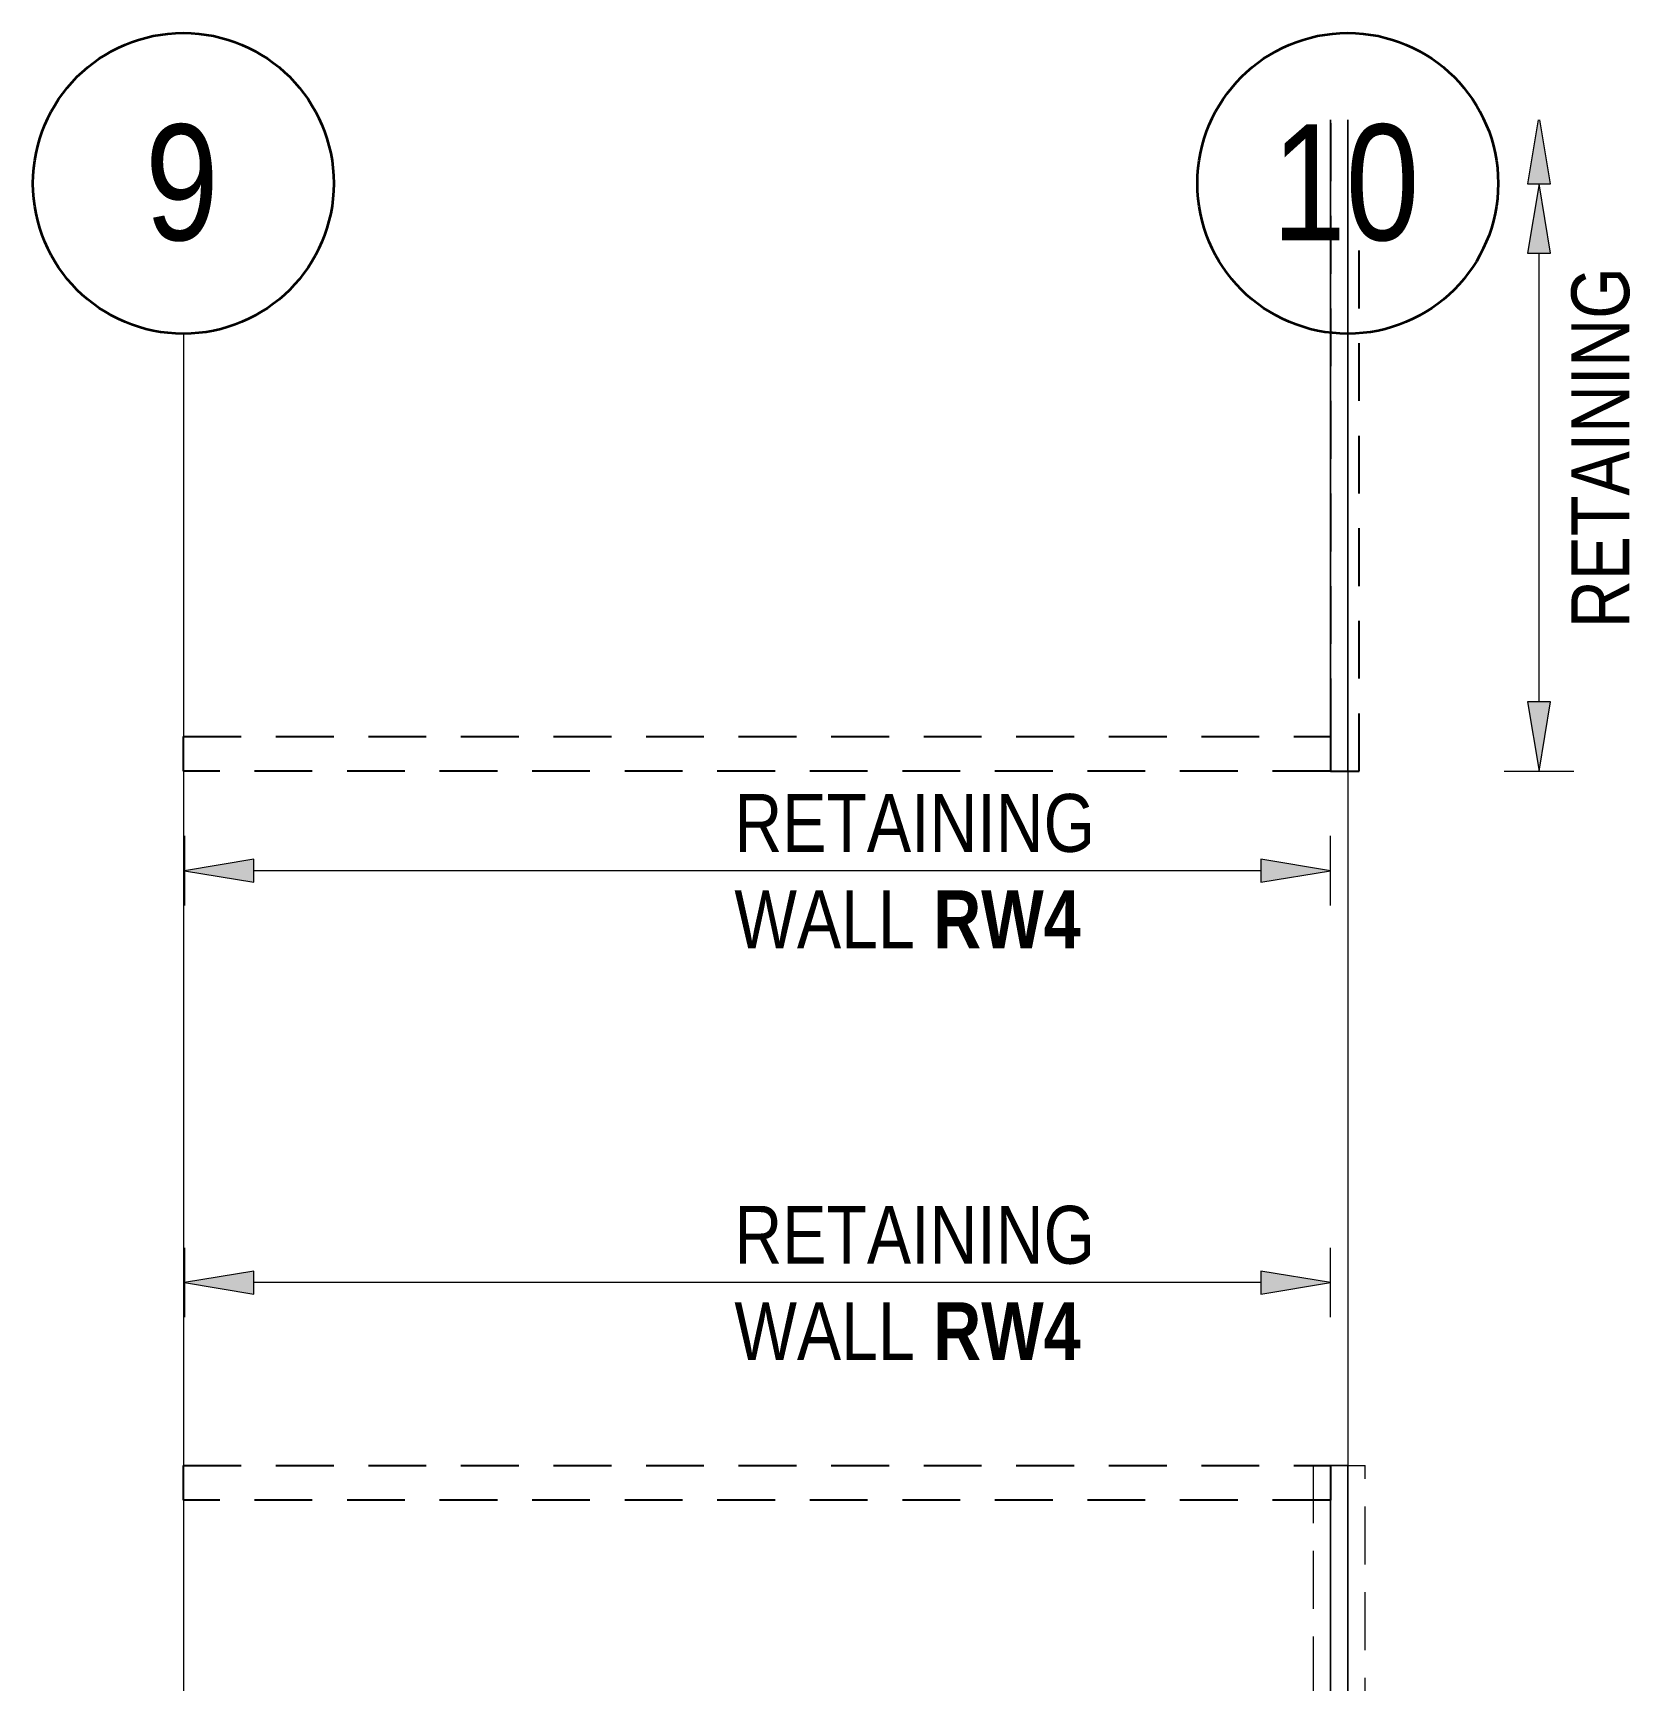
# Model space of a CAD drawing. Header units: millimetres. Extents: x 1606 to 178479, y -4237 to 231581.
# Drawn here: x 125611 to 139416, y 217345 to 231581 of the extents above; entities that cross this region are included whole.
import ezdxf

# ---------------------------------------------------------------- set-up
doc = ezdxf.new("R2010")
doc.units = ezdxf.units.MM
for name, pattern in [('_SGE_Grid Line', [13000, 12000, -500, 0, -500]), ('_SGE_Hidden', [740, 500, -240]), ('Hidden', [800, 500, -300])]:
    doc.linetypes.add(name, pattern=pattern)
for name, color, linetype, lineweight in [('0-1', 7, 'Continuous', 5), ('A-DETL-1', 90, 'Hidden', 25), ('A-DETL-GENF', 92, 'Continuous', 18), ('A-WALL-2', 9, 'Continuous', 9), ('A-WALL-3', 113, 'Continuous', 20), ('G-ANNO-TEXT-1', 7, 'Continuous', 25), ('S-BEAM-1', 7, '_SGE_Hidden', 18), ('S-GRID-1', 1, '_SGE_Grid Line', 13), ('S-GRID-IDEN', 1, 'Continuous', 35), ('S-GRID-IDEN-1', 1, 'Continuous', 50)]:
    doc.layers.add(name, color=color, linetype=linetype, lineweight=lineweight)
doc.styles.add('Arial Narrow_2', font='ARIALN.TTF', dxfattribs={"height": 1000})
doc.styles.add('Arial Narrow_3', font='ARIALN.TTF', dxfattribs={"height": 500})
doc.styles.add('Arial Narrow_B', font='ARIALNB.TTF', dxfattribs={"height": 500})

# ---------------------------------------------------------------- blocks, each defined once
blk = doc.blocks.new('23068_Challenger Spec EF_Central_v23_rvt-1-WAREHOUSE SLAB PLAN')
at = {"layer": 'A-WALL-2'}
for p, q in [((127125, 225200), (127125, 230830)), ((127125, 230830), (127125, 225200)), ((127275, 225200), (127275, 230830)), ((127275, 230830), (127275, 225200)), ((127275, 225200), (127125, 225200)), ((127125, 225200), (127275, 225200)), ((127125, 215450), (127125, 219200)), ((127125, 219200), (127125, 215450)), ((127125, 219200), (127275, 219200)), ((127125, 219200), (127275, 219200)), ((127275, 215450), (127275, 219200)), ((127275, 219200), (127275, 215450))]:
    blk.add_line(p, q, dxfattribs=at)
blk = doc.blocks.new('Dimension_2D - 200-2763081-WAREHOUSE SLAB PLAN')
at = {"layer": 'A-DETL-GENF'}
for points in [[(-6528, 0), (-7128, -100), (-6528, -200), (-6528, -126)], [(2178, 0), (2178, -200), (2778, -100)]]:
    blk.add_hatch(color=256, dxfattribs=at).paths.add_polyline_path(points)
for p, q in [((-7128, 200), (-7128, -400)), ((2778, -400), (2778, 200)), ((-6528, 0), (-7128, -100)), ((-7128, -100), (-6528, -200)), ((-6528, -200), (-6528, 0)), ((-6528, -100), (2178, -100)), ((2178, 0), (2178, -200)), ((2778, -100), (2178, 0)), ((2178, -200), (2778, -100))]:
    blk.add_line(p, q, dxfattribs=at)
blk = doc.blocks.new('Dimension_2D - 200-2768329-WAREHOUSE SLAB PLAN')
at = {"layer": 'A-DETL-GENF'}
for points in [[(-1030, -100), (-430, -200), (-430, 0)], [(4047, -200), (4600, -108), (4600, -92), (4047, 0), (4047, -100)]]:
    blk.add_hatch(color=256, dxfattribs=at).paths.add_polyline_path(points)
for p, q in [((-1030, 200), (-1030, -400)), ((-430, 0), (-1030, -100)), ((-1030, -100), (-430, -200)), ((-430, -200), (-430, 0)), ((-430, -100), (3447, -100)), ((4047, 0), (4047, -200)), ((4600, -92), (4047, 0)), ((4047, -200), (4600, -108))]:
    blk.add_line(p, q, dxfattribs=at)
blk = doc.blocks.new('Arrow Head - 200-2491097-WAREHOUSE SLAB PLAN')
at = {"layer": 'A-DETL-GENF'}
blk.add_hatch(color=256, dxfattribs=at).paths.add_polyline_path([(-600, -100), (0, 0), (-600, 100)])
for p, q in [((-600, 100), (-600, -100)), ((0, 0), (-600, 100)), ((-600, -100), (0, 0))]:
    blk.add_line(p, q, dxfattribs=at)
blk = doc.blocks.new('Grid - 1_Project Grid-1992125-WAREHOUSE SLAB PLAN')
at = {"layer": 'S-GRID-IDEN'}
blk.add_circle((0, 0), 6.5, dxfattribs=at)

msp = doc.modelspace()

# ---------------------------------------------------------------- linework, layer by layer
at = {"layer": 'A-DETL-1'}
for p, q in [((136826, 230800.2), (136826, 225200.2)), ((137075.9, 225200.2), (137075.9, 230800.2)), ((126911, 225200.2), (126911, 225501)), ((126911, 225501), (136826, 225501)), ((136826, 225501), (136826, 225200.2)), ((136826, 225200.2), (126911, 225200.2)), ((136826, 225200.2), (137075.9, 225200.2)), ((126911, 219200.2), (136826, 219200.2)), ((126911, 218899.3), (126911, 219200.2)), ((136826, 219200.2), (136826, 218899.3)), ((136826, 218899.3), (126911, 218899.3))]:
    msp.add_line(p, q, dxfattribs=at)
at = {"layer": 'A-WALL-3'}
for p, q in [((136826, 215450.1), (136826, 219200.2)), ((136976, 219200.2), (136826, 219200.2)), ((136976, 219200.2), (136976, 215300.1))]:
    msp.add_line(p, q, dxfattribs=at)
at = {"layer": 'S-BEAM-1'}
for p, q in [((136676, 219200.2), (136826, 219200.2)), ((136676, 219200.2), (136676, 216124.1)), ((136976, 219200.2), (137126, 219200.2)), ((137126, 216124.1), (137126, 219200.2))]:
    msp.add_line(p, q, dxfattribs=at)
at = {"layer": 'S-GRID-1'}
for p, q in [((126911, 228981.4), (126911, 152677.4)), ((136976, 228981.4), (136976, 152677.4))]:
    msp.add_line(p, q, dxfattribs=at)

# ---------------------------------------------------------------- block references
at = {"layer": '0-1'}
msp.add_blockref('23068_Challenger Spec EF_Central_v23_rvt-1-WAREHOUSE SLAB PLAN', (9700.7, 0), dxfattribs=at)
at = {"layer": 'A-DETL-GENF'}
for name, p, rotation in [('Dimension_2D - 200-2768329-WAREHOUSE SLAB PLAN', (138529.6, 226230.2), 89.9999999999999), ('Arrow Head - 200-2491097-WAREHOUSE SLAB PLAN', (138629.6, 230277.5), 89.9999999999999), ('Dimension_2D - 200-2763081-WAREHOUSE SLAB PLAN', (129697.8, 224240.2), 180), ('Dimension_2D - 200-2763081-WAREHOUSE SLAB PLAN', (129697.8, 220680.2), 180)]:
    msp.add_blockref(name, p, dxfattribs=dict(at, rotation=rotation))
at = {"layer": 'S-GRID-IDEN', "xscale": 199.9999999999999, "yscale": 199.9999999999999, "zscale": 199.9999999999999, "rotation": 180}
for p in [(126911, 230281.4), (136976, 230281.4)]:
    msp.add_blockref('Grid - 1_Project Grid-1992125-WAREHOUSE SLAB PLAN', p, dxfattribs=at)

# ---------------------------------------------------------------- texts
at = {"layer": 'G-ANNO-TEXT-1', "insert": (138909.3, 226437.9), "char_height": 500, "width": 3976.37, "attachment_point": 1, "rotation": 90, "style": 'Arial Narrow_3'}
msp.add_mtext('RETAINING ', dxfattribs=at)
at = {"layer": 'G-ANNO-TEXT-1', "char_height": 500, "attachment_point": 1}
for s, insert, width, style in [('RETAINING ', (131674.5, 225003.2), 3976.37, 'Arial Narrow_3'), ('WALL ', (131674.5, 224169.8), 2084.387, 'Arial Narrow_3'), ('RW4', (133394.3, 224169.8), 1539.24, 'Arial Narrow_B'), ('RETAINING ', (131674.5, 221443.2), 3976.37, 'Arial Narrow_3'), ('WALL ', (131674.5, 220609.8), 2084.387, 'Arial Narrow_3'), ('RW4', (133394.3, 220609.8), 1539.24, 'Arial Narrow_B')]:
    msp.add_mtext(s, dxfattribs=dict(at, insert=insert, width=width, style=style))
at = {"layer": 'S-GRID-IDEN-1', "char_height": 1000, "attachment_point": 1, "style": 'Arial Narrow_2'}
for s, insert, width in [('9', (126580.2, 230790.1), 785.654), ('10', (136321.2, 230790.1), 1571.307)]:
    msp.add_mtext(s, dxfattribs=dict(at, insert=insert, width=width))

doc.saveas('drawing.dxf')
